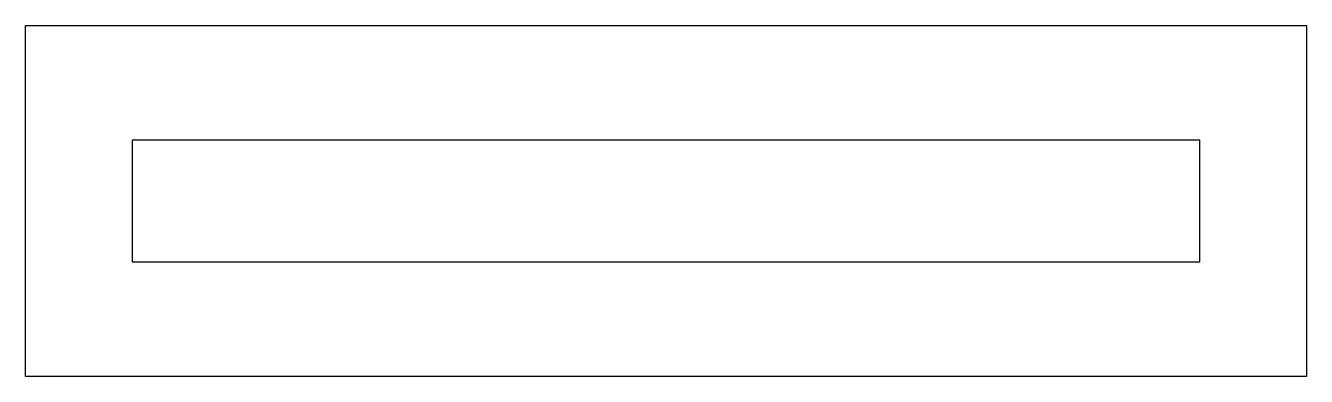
# Model space of a CAD drawing. Header units: metres. Extents: x -16 to 191, y 33 to 89.
import ezdxf

# ---------------------------------------------------------------- set-up
doc = ezdxf.new("R2010")
doc.units = ezdxf.units.M

msp = doc.modelspace()

# ---------------------------------------------------------------- linework, layer by layer
for points in [[(-15.65, 32.65), (-15.65, 89.27), (190.97, 89.27), (190.97, 32.65), (-15.65, 32.65)], [(1.56, 70.76), (1.56, 51.16), (5.7, 51.16), (7.43, 51.16), (34.9, 51.16), (36.63, 51.16), (51.9, 51.16), (53.63, 51.16), (96.9, 51.16), (98.63, 51.16), (159.9, 51.16), (161.63, 51.16), (173.76, 51.16), (173.76, 70.76), (161.63, 70.76), (159.9, 70.76), (98.63, 70.76), (96.9, 70.76), (53.63, 70.76), (51.9, 70.76), (36.63, 70.76), (34.9, 70.76), (7.43, 70.76), (5.7, 70.76), (1.56, 70.76)]]:
    msp.add_lwpolyline(points)

doc.saveas('drawing.dxf')
